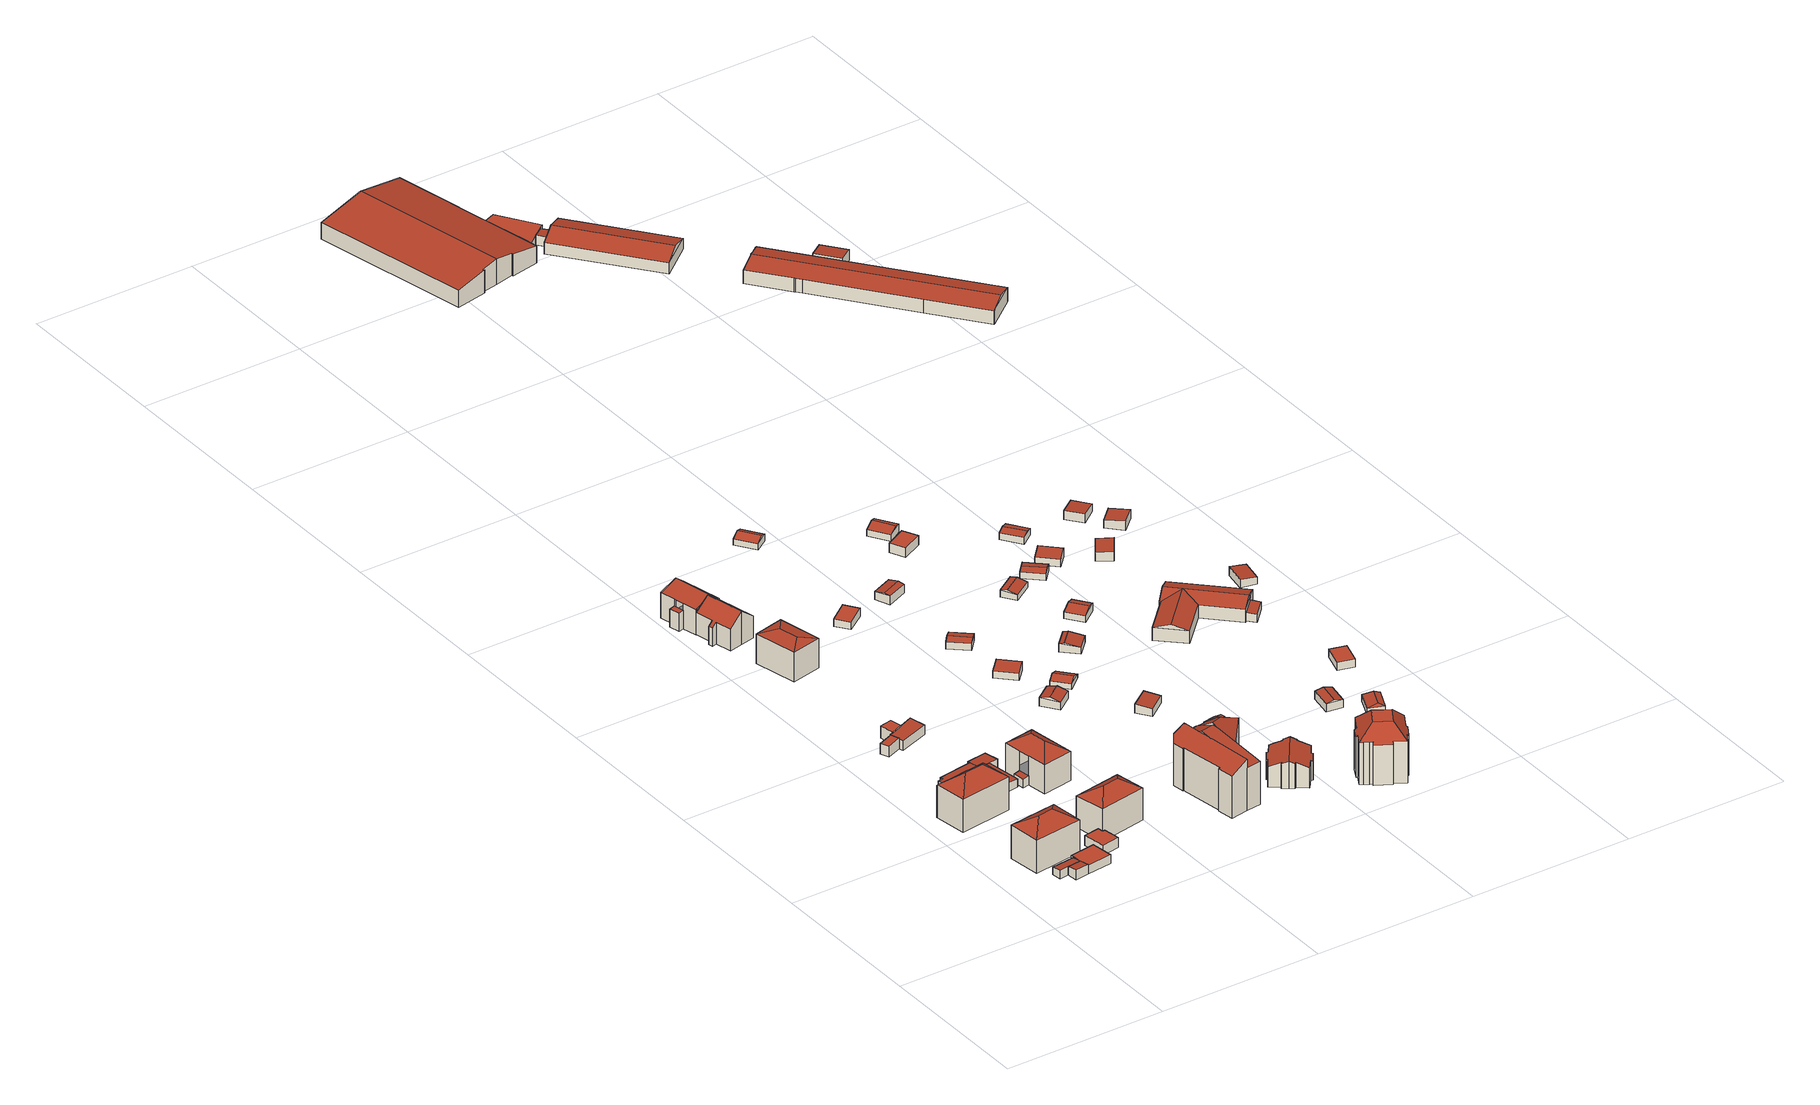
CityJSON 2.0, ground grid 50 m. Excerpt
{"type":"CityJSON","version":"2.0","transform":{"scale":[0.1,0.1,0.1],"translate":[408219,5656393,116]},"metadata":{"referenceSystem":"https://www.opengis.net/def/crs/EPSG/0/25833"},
"CityObjects":{
"building1":{"type":"Building","attributes":{"Dachtyp_tdc":"tdcPolyFlatRoof","Gemeindeschluessel":14612000,"Dachneigung":6.74,"QualitaetDacherkennung":74,"Geometrietyp2DReferenz":"3000","measuredHeight":2.67,"function":"31001_9998","roofType":"2100"},"geometry":[{"type":"Solid","lod":"2","boundaries":[[[[0,1,2,3]],[[1,4,5,2]],[[4,6,7,5]],[[6,8,9,7]],[[8,0,3,9]],[[8,6,4,1,0]],[[3,2,5,7,9]]]],"semantics":{"surfaces":[{"type":"WallSurface"},{"type":"RoofSurface"},{"type":"GroundSurface"}],"values":[[0,0,0,0,0,1,2]]}}]},
"building2":{"type":"Building","attributes":{"Dachtyp_tdc":"tdcPolyFlatRoof","Gemeindeschluessel":14612000,"Dachneigung":7.19,"QualitaetDacherkennung":77,"Geometrietyp2DReferenz":"3000","measuredHeight":3,"function":"31001_9998","roofType":"2100"},"geometry":[{"type":"Solid","lod":"2","boundaries":[[[[6,10,11,7]],[[10,12,13,11]],[[12,8,9,13]],[[8,6,7,9]],[[8,12,10,6]],[[7,11,13,9]]]],"semantics":{"surfaces":[{"type":"WallSurface"},{"type":"RoofSurface"},{"type":"GroundSurface"}],"values":[[0,0,0,0,1,2]]}}]},
"building3":{"type":"Building","attributes":{"Dachtyp_tdc":"tdcHipRoof","Gemeindeschluessel":14612000,"Dachneigung":30.31,"QualitaetDacherkennung":78,"Geometrietyp2DReferenz":"3000","measuredHeight":13.37,"function":"31001_9998","roofType":"3200"},"geometry":[{"type":"Solid","lod":"2","boundaries":[[[[14,15,16,17]],[[15,18,19,16]],[[18,20,21,19]],[[20,14,17,21]],[[18,15,22]],[[14,20,23]],[[15,14,23,22]],[[20,18,22,23]],[[17,16,19,21]]]],"semantics":{"surfaces":[{"type":"WallSurface"},{"type":"RoofSurface"},{"type":"GroundSurface"}],"values":[[0,0,0,0,1,1,1,1,2]]}}]},
"building4":{"type":"Building","attributes":{"Dachtyp_tdc":"tdcPolyFlatRoof","Gemeindeschluessel":14612000,"Dachneigung":0,"QualitaetDacherkennung":84,"Geometrietyp2DReferenz":"3000","measuredHeight":2.75,"function":"31001_9998","roofType":"1000"},"geometry":[{"type":"Solid","lod":"2","boundaries":[[[[24,6,7,11]],[[6,25,5,7]],[[25,26,27,5]],[[26,28,29,27]],[[28,30,31,29]],[[30,32,33,31]],[[32,24,11,33]],[[32,30,28,26,25,6,24]],[[11,7,5,27,29,31,33]]]],"semantics":{"surfaces":[{"type":"WallSurface"},{"type":"RoofSurface"},{"type":"GroundSurface"}],"values":[[0,0,0,0,0,0,0,1,2]]}}]},
"building5":{"type":"Building","attributes":{"Dachtyp_tdc":"tdcHipRoof","Gemeindeschluessel":14612000,"Dachneigung":37.75,"QualitaetDacherkennung":79,"Geometrietyp2DReferenz":"3000","measuredHeight":14.14,"function":"31001_9998","roofType":"3200"},"geometry":[{"type":"Solid","lod":"2","boundaries":[[[[34,35,36,37]],[[35,38,39,36]],[[38,40,41,39]],[[40,42,43,41]],[[42,44,45,43]],[[44,46,47,45]],[[46,48,49,47]],[[48,50,51,49]],[[50,52,53,51]],[[52,54,55,53]],[[54,56,57,55]],[[56,58,59,57]],[[58,34,37,59]],[[54,52,60]],[[50,48,61]],[[52,50,61,60]],[[48,46,44,42,40,38,35,34,58,56,54,60,61]],[[37,36,39,41,43,45,47,49,51,53,55,57,59]]]],"semantics":{"surfaces":[{"type":"WallSurface"},{"type":"RoofSurface"},{"type":"GroundSurface"}],"values":[[0,0,0,0,0,0,0,0,0,0,0,0,0,1,1,1,1,2]]}}]},
"building6":{"type":"Building","attributes":{"Dachtyp_tdc":"tdcPolyFlatRoof","Gemeindeschluessel":14612000,"Dachneigung":0,"QualitaetDacherkennung":78,"Geometrietyp2DReferenz":"3000","measuredHeight":3.2,"function":"31001_9998","roofType":"1000"},"geometry":[{"type":"Solid","lod":"2","boundaries":[[[[62,63,64,65]],[[63,66,67,64]],[[66,68,69,67]],[[68,70,71,69]],[[70,72,73,71]],[[72,62,65,73]],[[72,70,68,66,63,62]],[[65,64,67,69,71,73]]]],"semantics":{"surfaces":[{"type":"WallSurface"},{"type":"RoofSurface"},{"type":"GroundSurface"}],"values":[[0,0,0,0,0,0,1,2]]}}]},
"building7":{"type":"Building","attributes":{"Gemeindeschluessel":14612000,"Dachneigung":90,"Dachorientierung":0,"MittlereTraufHoehe":122.17,"QualitaetDacherkennung":86,"ObjektHoehe":3.22,"BodenHoehe":118.95,"Geometrietyp2DReferenz":"3000","AbsoluteHoehe":122.17,"Dachflaeche":13.88,"measuredHeight":3.22,"function":"31001_9998","roofType":"1000","storeysAboveGround":1},"geometry":[{"type":"MultiSurface","lod":"2","boundaries":[[[74,75,76,77]],[[75,78,79,76]],[[78,80,81,79]],[[80,74,77,81]],[[80,78,75,74]],[[77,76,79,81]]],"semantics":{"surfaces":[{"type":"WallSurface"},{"type":"RoofSurface"},{"type":"GroundSurface"}],"values":[0,0,0,0,1,2]}}]},
"building8":{"type":"Building","attributes":{"Dachtyp_tdc":"tdcFreeFormRoof","Gemeindeschluessel":14612000,"Dachneigung":51.69,"QualitaetDacherkennung":15,"Geometrietyp2DReferenz":"3000","measuredHeight":3.35,"function":"31001_9998","roofType":"5000"},"geometry":[{"type":"Solid","lod":"2","boundaries":[[[[82,83,84,85]],[[83,86,87,84]],[[86,88,89,87]],[[88,82,85,89]],[[90,91,88,86]],[[90,86,83]],[[91,90,83,82]],[[91,82,88]],[[85,84,87,89]]]],"semantics":{"surfaces":[{"type":"WallSurface"},{"type":"RoofSurface"},{"type":"GroundSurface"}],"values":[[0,0,0,0,1,1,1,0,2]]}}]},
"building9":{"type":"Building","attributes":{"Gemeindeschluessel":14612000,"Geometrietyp2DReferenz":"3000","function":"31001_9998","roofType":"9999"},"children":["building9-1","building9-2"]},
"building9-1":{"type":"BuildingPart","attributes":{"Dachtyp_tdc":"tdcPolyFlatRoof","Dachneigung":5.34,"QualitaetDacherkennung":71,"Geometrietyp2DReferenz":"3000","measuredHeight":3.01,"roofType":"2100"},"parents":["building9"],"geometry":[{"type":"MultiSurface","lod":"2","boundaries":[[[92,93,94,95]],[[92,96,97,93]],[[96,98,99,97]],[[98,100,101,99]],[[100,102,103,101]],[[102,104,105,103]],[[104,106,107,105]],[[106,104,102,100,98,96,92,95,108]],[[94,93,97,99,101,103,105,107]]],"semantics":{"surfaces":[{"type":"WallSurface"},{"type":"RoofSurface"},{"type":"GroundSurface"}],"values":[0,0,0,0,0,0,0,1,2]}}]},
"building9-2":{"type":"BuildingPart","attributes":{"Dachtyp_tdc":"tdcPolyFlatRoof","Dachneigung":4.37,"QualitaetDacherkennung":73,"Geometrietyp2DReferenz":"3000","measuredHeight":3.01,"roofType":"2100"},"parents":["building9"],"geometry":[{"type":"MultiSurface","lod":"2","boundaries":[[[109,110,111,107,106]],[[110,112,113,111]],[[112,114,115,113]],[[114,116,117,115]],[[116,95,94,117]],[[95,116,114,112,110,109,108]],[[107,111,113,115,117,94]]],"semantics":{"surfaces":[{"type":"WallSurface"},{"type":"RoofSurface"},{"type":"GroundSurface"}],"values":[0,0,0,0,0,1,2]}}]},
"building10":{"type":"Building","attributes":{"Dachtyp_tdc":"tdcPolyFlatRoof","Gemeindeschluessel":14612000,"Dachneigung":3.63,"QualitaetDacherkennung":90,"Geometrietyp2DReferenz":"3000","measuredHeight":2.88,"function":"31001_9998","roofType":"2100"},"geometry":[{"type":"Solid","lod":"2","boundaries":[[[[118,119,84,87]],[[119,116,120,84]],[[116,121,122,120]],[[121,123,124,122]],[[123,118,87,124]],[[123,121,116,119,118]],[[87,84,120,122,124]]]],"semantics":{"surfaces":[{"type":"WallSurface"},{"type":"RoofSurface"},{"type":"GroundSurface"}],"values":[[0,0,0,0,0,1,2]]}}]},
"building11":{"type":"Building","attributes":{"Gemeindeschluessel":14612000,"Dachorientierung":0,"MittlereTraufHoehe":122.48,"ObjektHoehe":3.74,"BodenHoehe":118.75,"Geometrietyp2DReferenz":"3000","BezugspunktDach":"2000","AbsoluteHoehe":122.48,"Dachflaeche":16.02,"measuredHeight":3.74,"function":"31001_9998","storeysAboveGround":1},"geometry":[{"type":"MultiSurface","lod":"2","boundaries":[[[125,126,127,128,129]],[[129,128,130,131]],[[128,127,132,130]],[[127,126,133,132]],[[126,125,134,133]],[[125,129,131,134]],[[131,130,132,133,134]]],"semantics":{"surfaces":[{"type":"RoofSurface"},{"type":"WallSurface"},{"type":"GroundSurface"}],"values":[0,1,1,1,1,1,2]}}]},
"building12":{"type":"Building","attributes":{"Dachtyp_tdc":"tdcFreeFormRoof","Gemeindeschluessel":14612000,"Dachneigung":32.3,"QualitaetDacherkennung":78,"Geometrietyp2DReferenz":"3000","measuredHeight":13.02,"function":"31001_9998","roofType":"5000"},"geometry":[{"type":"Solid","lod":"2","boundaries":[[[[135,136,137,69]],[[136,138,139,137]],[[138,140,141,139]],[[140,135,69,141]],[[135,142,136]],[[140,138,143]],[[140,143,142,135]],[[142,143,138,136]],[[69,137,139,141]]]],"semantics":{"surfaces":[{"type":"WallSurface"},{"type":"RoofSurface"},{"type":"GroundSurface"}],"values":[[0,0,0,0,1,1,1,1,2]]}}]},
"building13":{"type":"Building","attributes":{"Dachtyp_tdc":"tdcPolyFlatRoof","Gemeindeschluessel":14612000,"Dachneigung":5.55,"QualitaetDacherkennung":70,"Geometrietyp2DReferenz":"3000","measuredHeight":3.4,"function":"31001_9998","roofType":"2100"},"geometry":[{"type":"Solid","lod":"2","boundaries":[[[[144,145,146,147]],[[145,148,149,146]],[[148,150,151,149]],[[150,152,153,151]],[[152,144,147,153]],[[152,150,148,145,144]],[[147,146,149,151,153]]]],"semantics":{"surfaces":[{"type":"WallSurface"},{"type":"RoofSurface"},{"type":"GroundSurface"}],"values":[[0,0,0,0,0,1,2]]}}]},
"building14":{"type":"Building","attributes":{"Gemeindeschluessel":14612000,"Geometrietyp2DReferenz":"3000","function":"31001_9998","roofType":"9999"},"children":["building14-1","building14-2"]},
"building14-1":{"type":"BuildingPart","attributes":{"Dachtyp_tdc":"tdcPolyFlatRoof","Dachneigung":3.6,"QualitaetDacherkennung":53,"Geometrietyp2DReferenz":"3000","measuredHeight":2.88,"roofType":"2100"},"parents":["building14"],"geometry":[{"type":"MultiSurface","lod":"2","boundaries":[[[154,155,156,157]],[[155,158,159,156]],[[160,154,157,161]],[[160,158,155,154]],[[157,156,159,161]]],"semantics":{"surfaces":[{"type":"WallSurface"},{"type":"RoofSurface"},{"type":"GroundSurface"}],"values":[0,0,0,1,2]}}]},
"building14-2":{"type":"BuildingPart","attributes":{"Dachtyp_tdc":"tdcHipRoof","Dachneigung":33.49,"QualitaetDacherkennung":69,"Geometrietyp2DReferenz":"3000","measuredHeight":12.26,"roofType":"3200"},"parents":["building14"],"geometry":[{"type":"MultiSurface","lod":"2","boundaries":[[[162,163,164,165]],[[163,166,160,161,164]],[[167,168,169,159,158]],[[168,170,171,169]],[[170,162,165,171]],[[163,162,172]],[[170,168,173]],[[162,170,173,172]],[[168,167,166,163,172,173]],[[165,164,161,159,169,171]]],"semantics":{"surfaces":[{"type":"WallSurface"},{"type":"RoofSurface"},{"type":"GroundSurface"}],"values":[0,0,0,0,0,1,1,1,1,2]}}]},
"building15":{"type":"Building","attributes":{"Dachtyp_tdc":"tdcHipRoof","Gemeindeschluessel":14612000,"Dachneigung":13.09,"QualitaetDacherkennung":80,"Geometrietyp2DReferenz":"3000","measuredHeight":10.35,"function":"31001_9998","roofType":"3200"},"geometry":[{"type":"Solid","lod":"2","boundaries":[[[[174,175,176,177]],[[175,178,179,176]],[[178,180,181,179]],[[180,174,177,181]],[[178,175,182]],[[174,180,183]],[[175,174,183,182]],[[180,178,182,183]],[[177,176,179,181]]]],"semantics":{"surfaces":[{"type":"WallSurface"},{"type":"RoofSurface"},{"type":"GroundSurface"}],"values":[[0,0,0,0,1,1,1,1,2]]}}]},
"building16":{"type":"Building","attributes":{"Dachtyp_tdc":"tdcFreeFormRoof","Gemeindeschluessel":14612000,"Dachneigung":38,"QualitaetDacherkennung":46,"Geometrietyp2DReferenz":"3000","measuredHeight":10.38,"function":"31001_9998","roofType":"5000"},"geometry":[{"type":"Solid","lod":"2","boundaries":[[[[184,185,186,187]],[[185,188,189,186]],[[188,190,191,189]],[[190,192,193,191]],[[192,194,195,193]],[[194,196,197,195]],[[196,198,199,197]],[[198,200,201,199]],[[200,202,203,201]],[[202,204,205,203]],[[204,184,187,205]],[[200,198,196,194]],[[194,192,190,188,185,184,204,202,200]],[[187,186,189,191,193,195,197,199,201,203,205]]]],"semantics":{"surfaces":[{"type":"WallSurface"},{"type":"RoofSurface"},{"type":"GroundSurface"}],"values":[[0,0,0,0,0,0,0,0,0,0,0,1,1,2]]}}]},
"building17":{"type":"Building","attributes":{"Gemeindeschluessel":14612000,"Geometrietyp2DReferenz":"3000","function":"31001_9998","roofType":"9999"},"children":["building17-1","building17-2"]},
"building17-1":{"type":"BuildingPart","attributes":{"Dachtyp_tdc":"tdcPolyFlatRoof","Dachneigung":5.83,"QualitaetDacherkennung":75,"Geometrietyp2DReferenz":"3000","measuredHeight":5.85,"roofType":"2100"},"parents":["building17"],"geometry":[{"type":"MultiSurface","lod":"2","boundaries":[[[206,207,208,209]],[[207,210,211,208]],[[210,212,213,211]],[[212,210,207,206]],[[209,208,211,213]]],"semantics":{"surfaces":[{"type":"WallSurface"},{"type":"RoofSurface"},{"type":"GroundSurface"}],"values":[0,0,0,1,2]}}]},
"building17-2":{"type":"BuildingPart","attributes":{"Dachtyp_tdc":"tdcGableRoof","Dachneigung":18.84,"QualitaetDacherkennung":48,"Geometrietyp2DReferenz":"3000","measuredHeight":9.85,"roofType":"3100"},"parents":["building17"],"geometry":[{"type":"MultiSurface","lod":"2","boundaries":[[[214,213,212]],[[214,215,216,213]],[[215,217,218,216]],[[217,219,220,218]],[[219,221,222,220]],[[221,223,224,222]],[[223,225,226,224]],[[225,227,228,226]],[[227,229,206,209,228]],[[223,221,219,217]],[[217,215,214,229,227,225,223]],[[209,213,216,218,220,222,224,226,228]]],"semantics":{"surfaces":[{"type":"WallSurface"},{"type":"RoofSurface"},{"type":"GroundSurface"}],"values":[0,0,0,0,0,0,0,0,0,1,1,2]}}]},
"building18":{"type":"Building","attributes":{"Gemeindeschluessel":14612000,"Geometrietyp2DReferenz":"3000","function":"31001_9998","roofType":"9999"},"children":["building18-1","building18-2","building18-3"]},
"building18-1":{"type":"BuildingPart","attributes":{"Dachtyp_tdc":"tdcGableRoof","Dachneigung":10.06,"QualitaetDacherkennung":31,"Geometrietyp2DReferenz":"3000","measuredHeight":16.59,"roofType":"3100"},"parents":["building18"],"geometry":[{"type":"MultiSurface","lod":"2","boundaries":[[[230,231,232,233,234]],[[235,236,231,230]],[[237,238,239,233,232]],[[236,235,240,241,242,243]],[[238,237,244,242,241,245]]],"semantics":{"surfaces":[{"type":"GroundSurface"},{"type":"WallSurface"},{"type":"RoofSurface"}],"values":[0,1,1,2,2]}}]},
"building18-2":{"type":"BuildingPart","attributes":{"Dachtyp_tdc":"tdcPolyFlatRoof","Dachneigung":26.47,"QualitaetDacherkennung":58,"Geometrietyp2DReferenz":"3000","measuredHeight":16.03,"roofType":"2100"},"parents":["building18"],"geometry":[{"type":"MultiSurface","lod":"2","boundaries":[[[246,247,248,249]],[[247,250,237,232,248]],[[251,252,253,231,236]],[[252,254,255,253]],[[254,256,257,255]],[[256,258,259,257]],[[258,260,261,259]],[[260,262,263,261]],[[262,246,249,263]],[[262,260,258,256,254,252,251,243,244,250,247,246]],[[249,248,232,231,253,255,257,259,261,263]]],"semantics":{"surfaces":[{"type":"WallSurface"},{"type":"RoofSurface"},{"type":"GroundSurface"}],"values":[0,0,0,0,0,0,0,0,0,1,2]}}]},
"building18-3":{"type":"BuildingPart","attributes":{"Dachtyp_tdc":"tdcFreeFormRoof","Dachneigung":33.19,"QualitaetDacherkennung":40,"Geometrietyp2DReferenz":"3000","measuredHeight":17.17,"roofType":"5000"},"parents":["building18"],"geometry":[{"type":"MultiSurface","lod":"2","boundaries":[[[264,265,266,267]],[[265,268,269,266]],[[268,270,271,269]],[[270,272,273,271]],[[272,274,234,273]],[[239,275,276,233]],[[275,264,267,276]],[[277,278,279,275,239,280,245]],[[278,277,240,281,274,272]],[[282,283,279,278,272,270]],[[284,282,270,268]],[[284,268,265]],[[283,282,284,265,264]],[[279,283,264,275]],[[267,266,269,271,273,234,233,276]]],"semantics":{"surfaces":[{"type":"WallSurface"},{"type":"RoofSurface"},{"type":"GroundSurface"}],"values":[0,0,0,0,0,0,0,1,1,1,1,0,1,1,2]}}]},
"building19":{"type":"Building","attributes":{"Dachtyp_tdc":"tdcPolyFlatRoof","Gemeindeschluessel":14612000,"Dachneigung":2.76,"QualitaetDacherkennung":58,"Geometrietyp2DReferenz":"3000","measuredHeight":2.64,"function":"31001_9998","roofType":"2100"},"geometry":[{"type":"Solid","lod":"2","boundaries":[[[[285,286,287,288]],[[286,289,290,287]],[[289,291,292,290]],[[291,285,288,292]],[[291,289,286,285]],[[288,287,290,292]]]],"semantics":{"surfaces":[{"type":"WallSurface"},{"type":"RoofSurface"},{"type":"GroundSurface"}],"values":[[0,0,0,0,1,2]]}}]},
"building20":{"type":"Building","attributes":{"Dachtyp_tdc":"tdcGableRoof","Gemeindeschluessel":14612000,"Dachneigung":16.97,"QualitaetDacherkennung":74,"Geometrietyp2DReferenz":"3000","measuredHeight":3.38,"function":"31001_9998","roofType":"3100"},"geometry":[{"type":"Solid","lod":"2","boundaries":[[[[293,294,295,296]],[[294,297,298,295]],[[297,299,300,298]],[[299,293,296,300]],[[297,294,301]],[[293,299,302]],[[294,293,302,301]],[[299,297,301,302]],[[296,295,298,300]]]],"semantics":{"surfaces":[{"type":"WallSurface"},{"type":"RoofSurface"},{"type":"GroundSurface"}],"values":[[0,0,0,0,0,0,1,1,2]]}}]},
"building21":{"type":"Building","attributes":{"Dachtyp_tdc":"tdcPolyFlatRoof","Gemeindeschluessel":14612000,"Dachneigung":6.72,"QualitaetDacherkennung":81,"Geometrietyp2DReferenz":"3000","measuredHeight":2.8,"function":"31001_9998","roofType":"2100"},"geometry":[{"type":"Solid","lod":"2","boundaries":[[[[303,304,305,306]],[[304,307,308,305]],[[307,309,310,308]],[[309,303,306,310]],[[309,307,304,303]],[[306,305,308,310]]]],"semantics":{"surfaces":[{"type":"WallSurface"},{"type":"RoofSurface"},{"type":"GroundSurface"}],"values":[[0,0,0,0,1,2]]}}]},
"building22":{"type":"Building","attributes":{"Dachtyp_tdc":"tdcGableRoof","Gemeindeschluessel":14612000,"Dachneigung":11.77,"QualitaetDacherkennung":45,"Geometrietyp2DReferenz":"3000","measuredHeight":2.72,"function":"31001_9998","roofType":"3100"},"geometry":[{"type":"Solid","lod":"2","boundaries":[[[[311,312,313,314]],[[312,315,316,313]],[[315,317,318,316]],[[317,311,314,318]],[[315,312,319]],[[311,317,320]],[[312,311,320,319]],[[317,315,319,320]],[[314,313,316,318]]]],"semantics":{"surfaces":[{"type":"WallSurface"},{"type":"RoofSurface"},{"type":"GroundSurface"}],"values":[[0,0,0,0,0,0,1,1,2]]}}]},
"building23":{"type":"Building","attributes":{"Dachtyp_tdc":"tdcGableRoof","Gemeindeschluessel":14612000,"Dachneigung":22.88,"QualitaetDacherkennung":48,"Geometrietyp2DReferenz":"3000","measuredHeight":8.46,"function":"31001_9998","roofType":"3100"},"geometry":[{"type":"Solid","lod":"2","boundaries":[[[[321,322,323,324]],[[322,325,326,323]],[[325,327,328,326]],[[327,329,330,328]],[[329,331,332,330]],[[331,333,334,332]],[[333,335,336,334]],[[335,337,338,336]],[[337,339,340,338]],[[339,341,342,340]],[[341,343,344,342]],[[343,345,346,344]],[[345,347,348,346]],[[347,349,350,348]],[[349,351,352,350]],[[351,353,354,352]],[[353,355,356,354]],[[355,357,358,356]],[[357,359,360,358]],[[359,361,362,360]],[[361,363,364,362]],[[363,365,366,364]],[[365,367,368,366]],[[367,369,370,368]],[[369,321,324,370]],[[365,363,361,359,357,355,353,351,349,347,345,343]],[[343,341,339,337,335,333,331,329,327,325,322,321,369,367,365]],[[324,323,326,328,330,332,334,336,338,340,342,344,346,348,350,352,354,356,358,360,362,364,366,368,370]]]],"semantics":{"surfaces":[{"type":"WallSurface"},{"type":"RoofSurface"},{"type":"GroundSurface"}],"values":[[0,0,0,0,0,0,0,0,0,0,0,0,0,0,0,0,0,0,0,0,0,0,0,0,0,1,1,2]]}}]},
"building24":{"type":"Building","attributes":{"Dachtyp_tdc":"tdcGableRoof","Gemeindeschluessel":14612000,"Dachneigung":22.37,"QualitaetDacherkennung":52,"Geometrietyp2DReferenz":"3000","measuredHeight":2.57,"function":"31001_9998","roofType":"3100"},"geometry":[{"type":"Solid","lod":"2","boundaries":[[[[371,372,373,374]],[[372,375,376,373]],[[375,377,378,376]],[[377,371,374,378]],[[375,372,379]],[[371,377,380]],[[372,371,380,379]],[[377,375,379,380]],[[374,373,376,378]]]],"semantics":{"surfaces":[{"type":"WallSurface"},{"type":"RoofSurface"},{"type":"GroundSurface"}],"values":[[0,0,0,0,0,0,1,1,2]]}}]},
"building25":{"type":"Building","attributes":{"Dachtyp_tdc":"tdcGableRoof","Gemeindeschluessel":14612000,"Dachneigung":21.09,"QualitaetDacherkennung":90,"Geometrietyp2DReferenz":"3000","measuredHeight":2.99,"function":"31001_9998","roofType":"3100"},"geometry":[{"type":"Solid","lod":"2","boundaries":[[[[381,382,383,384]],[[382,385,386,383]],[[385,387,388,386]],[[387,381,384,388]],[[385,382,389]],[[381,387,390]],[[382,381,390,389]],[[387,385,389,390]],[[384,383,386,388]]]],"semantics":{"surfaces":[{"type":"WallSurface"},{"type":"RoofSurface"},{"type":"GroundSurface"}],"values":[[0,0,0,0,0,0,1,1,2]]}}]},
"building26":{"type":"Building","attributes":{"Dachtyp_tdc":"tdcPolyFlatRoof","Gemeindeschluessel":14612000,"Dachneigung":5.16,"QualitaetDacherkennung":56,"Geometrietyp2DReferenz":"3000","measuredHeight":2.8,"function":"31001_9998","roofType":"2100"},"geometry":[{"type":"Solid","lod":"2","boundaries":[[[[391,392,393,394]],[[392,395,396,393]],[[395,397,398,396]],[[397,391,394,398]],[[397,395,392,391]],[[394,393,396,398]]]],"semantics":{"surfaces":[{"type":"WallSurface"},{"type":"RoofSurface"},{"type":"GroundSurface"}],"values":[[0,0,0,0,1,2]]}}]},
"building27":{"type":"Building","attributes":{"Dachtyp_tdc":"tdcGableRoof","Gemeindeschluessel":14612000,"Dachneigung":10.01,"QualitaetDacherkennung":78,"Geometrietyp2DReferenz":"3000","measuredHeight":3.11,"function":"31001_9998","roofType":"3100"},"geometry":[{"type":"Solid","lod":"2","boundaries":[[[[399,400,401,402]],[[400,403,404,401]],[[403,405,406,404]],[[405,399,402,406]],[[403,400,407]],[[399,405,408]],[[400,399,408,407]],[[405,403,407,408]],[[402,401,404,406]]]],"semantics":{"surfaces":[{"type":"WallSurface"},{"type":"RoofSurface"},{"type":"GroundSurface"}],"values":[[0,0,0,0,0,0,1,1,2]]}}]},
"building28":{"type":"Building","attributes":{"Dachtyp_tdc":"tdcGableRoof","Gemeindeschluessel":14612000,"Dachneigung":11.01,"QualitaetDacherkennung":79,"Geometrietyp2DReferenz":"3000","measuredHeight":2.88,"function":"31001_9998","roofType":"3100"},"geometry":[{"type":"Solid","lod":"2","boundaries":[[[[409,410,411,412]],[[410,413,414,411]],[[413,415,416,414]],[[415,409,412,416]],[[413,410,417]],[[409,415,418]],[[410,409,418,417]],[[415,413,417,418]],[[412,411,414,416]]]],"semantics":{"surfaces":[{"type":"WallSurface"},{"type":"RoofSurface"},{"type":"GroundSurface"}],"values":[[0,0,0,0,0,0,1,1,2]]}}]},
"building29":{"type":"Building","attributes":{"Dachtyp_tdc":"tdcCutTentRoof","Gemeindeschluessel":14612000,"Dachneigung":47.99,"QualitaetDacherkennung":58,"Geometrietyp2DReferenz":"3000","measuredHeight":17.39,"function":"31001_9998","roofType":"9999"},"geometry":[{"type":"Solid","lod":"2","boundaries":[[[[419,420,421,422]],[[420,423,424,421]],[[423,425,426,424]],[[425,427,428,426]],[[427,429,430,428]],[[429,431,432,430]],[[431,433,434,432]],[[433,435,436,434]],[[435,437,438,436]],[[437,439,440,438]],[[439,441,442,440]],[[441,443,444,442]],[[443,445,446,444]],[[445,447,448,446]],[[447,449,450,448]],[[451,452,453,454]],[[449,455,456,450]],[[455,451,454,456]],[[452,457,458,453]],[[457,459,460,458]],[[459,461,462,460]],[[457,452,451,455,449,447,463,464]],[[461,419,422,462]],[[437,435,433,431,429,427,465,466]],[[447,445,443,441,439,437,466,463]],[[427,425,423,420,419,461,459,457,464,465]],[[464,463,466,465]],[[422,421,424,426,428,430,432,434,436,438,440,442,444,446,448,450,456,454,453,458,460,462]]]],"semantics":{"surfaces":[{"type":"WallSurface"},{"type":"RoofSurface"},{"type":"GroundSurface"}],"values":[[0,0,0,0,0,0,0,0,0,0,0,0,0,0,0,0,0,0,0,0,0,1,0,1,1,1,1,2]]}}]},
"building30":{"type":"Building","attributes":{"Dachtyp_tdc":"tdcPolyFlatRoof","Gemeindeschluessel":14612000,"Dachneigung":0,"QualitaetDacherkennung":73,"Geometrietyp2DReferenz":"3000","measuredHeight":2.94,"function":"31001_9998","roofType":"1000"},"geometry":[{"type":"Solid","lod":"2","boundaries":[[[[467,468,469,470]],[[468,471,472,469]],[[471,473,474,472]],[[473,467,470,474]],[[473,471,468,467]],[[470,469,472,474]]]],"semantics":{"surfaces":[{"type":"WallSurface"},{"type":"RoofSurface"},{"type":"GroundSurface"}],"values":[[0,0,0,0,1,2]]}}]},
"building31":{"type":"Building","attributes":{"Dachtyp_tdc":"tdcGableRoof","Gemeindeschluessel":14612000,"Dachneigung":13.43,"QualitaetDacherkennung":84,"Geometrietyp2DReferenz":"3000","measuredHeight":2.57,"function":"31001_9998","roofType":"3100"},"geometry":[{"type":"Solid","lod":"2","boundaries":[[[[475,476,477,478]],[[476,479,480,477]],[[479,481,482,480]],[[481,475,478,482]],[[479,476,483]],[[475,481,484]],[[476,475,484,483]],[[481,479,483,484]],[[478,477,480,482]]]],"semantics":{"surfaces":[{"type":"WallSurface"},{"type":"RoofSurface"},{"type":"GroundSurface"}],"values":[[0,0,0,0,0,0,1,1,2]]}}]},
"building32":{"type":"Building","attributes":{"Dachtyp_tdc":"tdcGableRoof","Gemeindeschluessel":14612000,"Dachneigung":15.55,"QualitaetDacherkennung":70,"Geometrietyp2DReferenz":"3000","measuredHeight":2.98,"function":"31001_9998","roofType":"3100"},"geometry":[{"type":"Solid","lod":"2","boundaries":[[[[485,486,487,488]],[[486,489,490,487]],[[489,491,492,490]],[[491,485,488,492]],[[489,486,493]],[[485,491,494]],[[486,485,494,493]],[[491,489,493,494]],[[488,487,490,492]]]],"semantics":{"surfaces":[{"type":"WallSurface"},{"type":"RoofSurface"},{"type":"GroundSurface"}],"values":[[0,0,0,0,0,0,1,1,2]]}}]},
"building33":{"type":"Building","attributes":{"Dachtyp_tdc":"tdcGableRoof","Gemeindeschluessel":14612000,"Dachneigung":16.32,"QualitaetDacherkennung":73,"Geometrietyp2DReferenz":"3000","measuredHeight":3.11,"function":"31001_9998","roofType":"3100"},"geometry":[{"type":"Solid","lod":"2","boundaries":[[[[495,496,497,498]],[[496,499,500,497]],[[499,501,502,500]],[[501,495,498,502]],[[499,496,503]],[[495,501,504]],[[496,495,504,503]],[[501,499,503,504]],[[498,497,500,502]]]],"semantics":{"surfaces":[{"type":"WallSurface"},{"type":"RoofSurface"},{"type":"GroundSurface"}],"values":[[0,0,0,0,0,0,1,1,2]]}}]},
"building34":{"type":"Building","attributes":{"Dachtyp_tdc":"tdcGableRoof","Gemeindeschluessel":14612000,"Dachneigung":13,"QualitaetDacherkennung":71,"Geometrietyp2DReferenz":"3000","measuredHeight":3.12,"function":"31001_9998","roofType":"3100"},"geometry":[{"type":"Solid","lod":"2","boundaries":[[[[505,506,507,508]],[[506,509,510,507]],[[509,511,512,510]],[[511,505,508,512]],[[509,506,513]],[[505,511,514]],[[506,505,514,513]],[[511,509,513,514]],[[508,507,510,512]]]],"semantics":{"surfaces":[{"type":"WallSurface"},{"type":"RoofSurface"},{"type":"GroundSurface"}],"values":[[0,0,0,0,0,0,1,1,2]]}}]},
"building35":{"type":"Building","attributes":{"Dachtyp_tdc":"tdcGableRoof","Gemeindeschluessel":14612000,"Dachneigung":12.89,"QualitaetDacherkennung":92,"Geometrietyp2DReferenz":"3000","measuredHeight":2.59,"function":"31001_9998","roofType":"3100"},"geometry":[{"type":"Solid","lod":"2","boundaries":[[[[515,516,517,518]],[[516,519,520,517]],[[519,521,522,520]],[[521,515,518,522]],[[519,516,523]],[[515,521,524]],[[516,515,524,523]],[[521,519,523,524]],[[518,517,520,522]]]],"semantics":{"surfaces":[{"type":"WallSurface"},{"type":"RoofSurface"},{"type":"GroundSurface"}],"values":[[0,0,0,0,0,0,1,1,2]]}}]},
"building36":{"type":"Building","attributes":{"Dachtyp_tdc":"tdcHipAndGableRoof","Gemeindeschluessel":14612000,"Dachneigung":11.35,"QualitaetDacherkennung":70,"Geometrietyp2DReferenz":"3000","measuredHeight":2.73,"function":"31001_9998","roofType":"5000"},"geometry":[{"type":"Solid","lod":"2","boundaries":[[[[525,526,527,528]],[[526,529,530,527]],[[529,531,532,530]],[[531,525,528,532]],[[529,526,533]],[[525,531,534]],[[526,525,534,533]],[[531,529,533,534]],[[528,527,530,532]]]],"semantics":{"surfaces":[{"type":"WallSurface"},{"type":"RoofSurface"},{"type":"GroundSurface"}],"values":[[0,0,0,0,1,0,1,1,2]]}}]},
"building37":{"type":"Building","attributes":{"Dachtyp_tdc":"tdcPolyFlatRoof","Gemeindeschluessel":14612000,"Dachneigung":5.7,"QualitaetDacherkennung":76,"Geometrietyp2DReferenz":"3000","measuredHeight":2.79,"function":"31001_9998","roofType":"2100"},"geometry":[{"type":"Solid","lod":"2","boundaries":[[[[535,536,537,538]],[[536,539,540,537]],[[539,541,542,540]],[[541,535,538,542]],[[541,539,536,535]],[[538,537,540,542]]]],"semantics":{"surfaces":[{"type":"WallSurface"},{"type":"RoofSurface"},{"type":"GroundSurface"}],"values":[[0,0,0,0,1,2]]}}]},
"building38":{"type":"Building","attributes":{"Dachtyp_tdc":"tdcFreeFormRoof","Gemeindeschluessel":14612000,"Dachneigung":16.8,"QualitaetDacherkennung":90,"Geometrietyp2DReferenz":"3000","measuredHeight":5.48,"function":"31001_9998","roofType":"5000"},"geometry":[{"type":"Solid","lod":"2","boundaries":[[[[543,544,545,546]],[[544,547,548,545]],[[547,549,550,548]],[[549,551,552,550]],[[551,553,554,552]],[[553,555,556,554]],[[555,557,558,556]],[[557,559,560,558]],[[559,543,546,560]],[[561,562,563,559,557]],[[564,561,557,555]],[[564,553,551]],[[553,564,555]],[[565,561,564,551,549]],[[565,549,547]],[[562,561,565,547,544]],[[563,562,544,543]],[[563,543,559]],[[546,545,548,550,552,554,556,558,560]]]],"semantics":{"surfaces":[{"type":"WallSurface"},{"type":"RoofSurface"},{"type":"GroundSurface"}],"values":[[0,0,0,0,0,0,0,0,0,1,1,0,0,1,0,1,1,0,2]]}}]},
"building39":{"type":"Building","attributes":{"Dachtyp_tdc":"tdcGableRoof","Gemeindeschluessel":14612000,"Dachneigung":12.16,"QualitaetDacherkennung":82,"Geometrietyp2DReferenz":"3000","measuredHeight":2.61,"function":"31001_9998","roofType":"3100"},"geometry":[{"type":"Solid","lod":"2","boundaries":[[[[566,567,568,569]],[[567,570,571,568]],[[570,572,573,571]],[[572,566,569,573]],[[570,567,574]],[[566,572,575]],[[567,566,575,574]],[[572,570,574,575]],[[569,568,571,573]]]],"semantics":{"surfaces":[{"type":"WallSurface"},{"type":"RoofSurface"},{"type":"GroundSurface"}],"values":[[0,0,0,0,0,0,1,1,2]]}}]},
"building40":{"type":"Building","attributes":{"Dachtyp_tdc":"tdcPolyFlatRoof","Gemeindeschluessel":14612000,"Dachneigung":0,"QualitaetDacherkennung":40,"Geometrietyp2DReferenz":"3000","measuredHeight":2.55,"function":"31001_9998","roofType":"1000"},"geometry":[{"type":"Solid","lod":"2","boundaries":[[[[576,577,578,579]],[[577,580,581,578]],[[580,582,583,581]],[[582,576,579,583]],[[582,580,577,576]],[[579,578,581,583]]]],"semantics":{"surfaces":[{"type":"WallSurface"},{"type":"RoofSurface"},{"type":"GroundSurface"}],"values":[[0,0,0,0,1,2]]}}]},
"building41":{"type":"Building","attributes":{"Dachtyp_tdc":"tdcPolyFlatRoof","Gemeindeschluessel":14612000,"Dachneigung":3.85,"QualitaetDacherkennung":82,"Geometrietyp2DReferenz":"3000","measuredHeight":2.97,"function":"31001_9998","roofType":"2100"},"geometry":[{"type":"Solid","lod":"2","boundaries":[[[[584,585,586,587]],[[585,588,589,586]],[[588,590,591,589]],[[590,584,587,591]],[[590,588,585,584]],[[587,586,589,591]]]],"semantics":{"surfaces":[{"type":"WallSurface"},{"type":"RoofSurface"},{"type":"GroundSurface"}],"values":[[0,0,0,0,1,2]]}}]},
"building42":{"type":"Building","attributes":{"Dachtyp_tdc":"tdcPolyFlatRoof","Gemeindeschluessel":14612000,"Dachneigung":6.07,"QualitaetDacherkennung":70,"Geometrietyp2DReferenz":"3000","measuredHeight":2.78,"function":"31001_9998","roofType":"2100"},"geometry":[{"type":"Solid","lod":"2","boundaries":[[[[592,593,594,595]],[[593,596,597,594]],[[596,598,599,597]],[[598,592,595,599]],[[598,596,593,592]],[[595,594,597,599]]]],"semantics":{"surfaces":[{"type":"WallSurface"},{"type":"RoofSurface"},{"type":"GroundSurface"}],"values":[[0,0,0,0,1,2]]}}]},
"building43":{"type":"Building","attributes":{"Dachtyp_tdc":"tdcGableRoof","Gemeindeschluessel":14612000,"Dachneigung":10.05,"QualitaetDacherkennung":56,"Geometrietyp2DReferenz":"3000","measuredHeight":8.02,"function":"31001_3211","roofType":"3100"},"geometry":[{"type":"Solid","lod":"2","boundaries":[[[[600,601,602,603]],[[601,604,605,602]],[[604,606,607,605]],[[606,608,609,607]],[[608,610,611,609]],[[610,612,613,611]],[[612,614,615,613]],[[614,616,617,615]],[[616,618,619,617]],[[618,620,621,619]],[[620,622,623,621]],[[622,624,625,623]],[[624,600,603,625]],[[620,618,616,614,612,610]],[[610,608,606,604,601,600,624,622,620]],[[603,602,605,607,609,611,613,615,617,619,621,623,625]]]],"semantics":{"surfaces":[{"type":"WallSurface"},{"type":"RoofSurface"},{"type":"GroundSurface"}],"values":[[0,0,0,0,0,0,0,0,0,0,0,0,0,1,1,2]]}}]},
"building44":{"type":"Building","attributes":{"Dachtyp_tdc":"tdcPolyFlatRoof","Gemeindeschluessel":14612000,"Dachneigung":3.86,"QualitaetDacherkennung":64,"Geometrietyp2DReferenz":"3000","measuredHeight":2.84,"function":"31001_9998","roofType":"2100"},"geometry":[{"type":"Solid","lod":"2","boundaries":[[[[626,627,628,629]],[[627,630,631,628]],[[630,632,633,631]],[[632,626,629,633]],[[632,630,627,626]],[[629,628,631,633]]]],"semantics":{"surfaces":[{"type":"WallSurface"},{"type":"RoofSurface"},{"type":"GroundSurface"}],"values":[[0,0,0,0,1,2]]}}]},
"building45":{"type":"Building","attributes":{"Dachtyp_tdc":"tdcPolyFlatRoof","Gemeindeschluessel":14612000,"Dachneigung":6.66,"QualitaetDacherkennung":75,"Geometrietyp2DReferenz":"3000","measuredHeight":2.74,"function":"31001_9998","roofType":"2100"},"geometry":[{"type":"Solid","lod":"2","boundaries":[[[[634,635,636,637]],[[635,638,639,636]],[[638,640,641,639]],[[638,635,634,640]],[[641,637,636,639]],[[640,634,637,641]]]],"semantics":{"surfaces":[{"type":"WallSurface"},{"type":"RoofSurface"},{"type":"GroundSurface"}],"values":[[0,0,0,1,2,0]]}}]},
"building46":{"type":"Building","attributes":{"Dachtyp_tdc":"tdcPolyFlatRoof","Gemeindeschluessel":14612000,"Dachneigung":3.9,"QualitaetDacherkennung":87,"Geometrietyp2DReferenz":"3000","measuredHeight":2.96,"function":"31001_9998","roofType":"2100"},"geometry":[{"type":"Solid","lod":"2","boundaries":[[[[642,643,644,645]],[[643,646,647,644]],[[646,648,649,647]],[[648,642,645,649]],[[648,646,643,642]],[[645,644,647,649]]]],"semantics":{"surfaces":[{"type":"WallSurface"},{"type":"RoofSurface"},{"type":"GroundSurface"}],"values":[[0,0,0,0,1,2]]}}]},
"building47":{"type":"Building","attributes":{"Dachtyp_tdc":"tdcPolyFlatRoof","Gemeindeschluessel":14612000,"Dachneigung":0,"QualitaetDacherkennung":68,"Geometrietyp2DReferenz":"3000","measuredHeight":2.86,"function":"31001_9998","roofType":"1000"},"geometry":[{"type":"Solid","lod":"2","boundaries":[[[[650,651,652,653]],[[651,654,655,652]],[[654,656,657,655]],[[654,651,650,658,659,660,661,656]],[[657,662,663,664,665,653,652,655]],[[656,661,662,657]],[[661,660,663,662]],[[660,659,664,663]],[[659,658,665,664]],[[658,650,653,665]]]],"semantics":{"surfaces":[{"type":"WallSurface"},{"type":"RoofSurface"},{"type":"GroundSurface"}],"values":[[0,0,0,1,2,0,0,0,0,0]]}}]},
"building48":{"type":"Building","attributes":{"Gemeindeschluessel":14612000,"Geometrietyp2DReferenz":"3000","function":"31001_9998","roofType":"9999"},"children":["building48-1","building48-2"]},
"building48-1":{"type":"BuildingPart","attributes":{"Dachtyp_tdc":"tdcGableRoof","Dachneigung":14.21,"QualitaetDacherkennung":85,"Geometrietyp2DReferenz":"3000","measuredHeight":5.07,"roofType":"3100"},"parents":["building48"],"geometry":[{"type":"MultiSurface","lod":"2","boundaries":[[[666,667,668,669,670]],[[671,672,673,674]],[[672,666,670,673]],[[675,676,677,678,679]],[[676,671,674,677]],[[676,680,681,682,671]],[[672,682,681,683,666]],[[667,683,681,680,675]],[[666,683,667]],[[675,680,676]],[[671,682,672]],[[674,673,670,669,678,677]]],"semantics":{"surfaces":[{"type":"WallSurface"},{"type":"RoofSurface"},{"type":"GroundSurface"}],"values":[0,0,0,0,0,1,1,0,0,0,0,2]}}]},
"building48-2":{"type":"BuildingPart","attributes":{"Dachtyp_tdc":"tdcPolyFlatRoof","Dachneigung":7.02,"QualitaetDacherkennung":58,"Geometrietyp2DReferenz":"3000","measuredHeight":3.14,"roofType":"2100"},"parents":["building48"],"geometry":[{"type":"MultiSurface","lod":"2","boundaries":[[[684,685,686,687]],[[685,679,678,686]],[[668,684,687,669]],[[668,679,685,684]],[[687,686,678,669]]],"semantics":{"surfaces":[{"type":"WallSurface"},{"type":"RoofSurface"},{"type":"GroundSurface"}],"values":[0,0,0,1,2]}}]},
"building49":{"type":"Building","attributes":{"name":"Kegelhalle","Dachtyp_tdc":"tdcFreeFormRoof","Gemeindeschluessel":14612000,"Dachneigung":10.45,"QualitaetDacherkennung":73,"Geometrietyp2DReferenz":"3000","measuredHeight":5.46,"function":"31001_3211","roofType":"5000"},"geometry":[{"type":"Solid","lod":"2","boundaries":[[[[688,689,690,691]],[[689,692,693,690]],[[692,694,695,693]],[[694,696,697,695]],[[696,698,699,697]],[[698,700,701,699]],[[700,702,703,701]],[[702,704,705,703]],[[704,706,707,705]],[[706,708,709,707]],[[708,710,711,709]],[[710,712,713,711]],[[712,714,715,713]],[[714,688,691,715]],[[716,702,700,698,696,694,692,717]],[[708,706,704,716,717,689,688,714,712,710]],[[692,689,717]],[[704,702,716]],[[691,690,693,695,697,699,701,703,705,707,709,711,713,715]]]],"semantics":{"surfaces":[{"type":"WallSurface"},{"type":"RoofSurface"},{"type":"GroundSurface"}],"values":[[0,0,0,0,0,0,0,0,0,0,0,0,0,0,1,1,0,0,2]]}}]},
"building50":{"type":"Building","attributes":{"Dachtyp_tdc":"tdcPolyFlatRoof","Gemeindeschluessel":14612000,"Dachneigung":5.67,"QualitaetDacherkennung":80,"Geometrietyp2DReferenz":"3000","measuredHeight":4.03,"function":"31001_9998","roofType":"2100"},"geometry":[{"type":"Solid","lod":"2","boundaries":[[[[718,719,720,721]],[[719,722,723,720]],[[722,724,725,723]],[[724,718,721,725]],[[724,722,719,718]],[[721,720,723,725]]]],"semantics":{"surfaces":[{"type":"WallSurface"},{"type":"RoofSurface"},{"type":"GroundSurface"}],"values":[[0,0,0,0,1,2]]}}]}
},
"vertices":[
[120,146,65],[117,176,61],[117,176,38],[120,146,38],[188,184,61],[188,184,38],[191,155,65],[191,155,38],[148,150,65],[148,150,38],
[195,124,68],[195,124,38],[152,119,68],[152,119,38],
[73,306,141],[224,326,141],[224,326,37],[73,306,37],[238,225,140],[238,225,37],[86,205,140],[86,205,37],[180,269,171],[132,262,171],
[195,124,65],[188,184,65],[186,191,65],[186,191,38],[265,201,65],[265,201,38],[270,164,65],[270,164,38],[274,134,65],[274,134,38],
[67,588,138],[85,591,138],[85,591,36],[67,588,36],[98,592,138],[98,592,36],[96,604,129],[96,604,36],[142,611,128],[142,611,36],[144,601,136],[144,601,36],[191,607,136],[191,607,36],[191,605,138],[191,605,36],[205,507,139],[205,507,36],[42,484,139],[42,484,36],[29,583,138],[29,583,36],[28,586,135],[28,586,36],[67,592,135],[67,592,36],[87,540,177],[149,548,177],
[280,177,70],[268,245,70],[268,245,38],[280,177,38],[316,253,70],[316,253,38],[319,236,70],[319,236,38],[326,237,70],[326,237,38],[335,186,70],[335,186,38],
[138,958,62],[147,931,62],[147,931,29],[138,958,29],[102,912,62],[102,912,29],[91,938,62],[91,938,29],
[182,684,37],[239,692,37],[239,692,35],[182,684,35],[246,643,37],[246,643,35],[189,635,37],[189,635,35],[218,664,68],[185,659,68],
[239,692,61],[239,692,31],[241,692,31],[241,692,61],[182,684,61],[182,684,31],[118,675,61],[118,675,31],[114,703,58],[114,703,31],[131,706,58],[131,706,31],[130,716,57],[130,716,31],[235,732,57],[235,732,31],[240,696,61],
[235,732,58],[234,739,57],[234,739,31],[296,748,57],[296,748,31],[302,699,61],[302,699,31],[274,696,61],[274,696,31],
[246,643,63],[239,692,63],[274,696,35],[290,589,61],[290,589,35],[255,584,63],[255,584,35],
[139,1005,65],[146,963,65],[146,961,65],[184,977,65],[176,1013,65],[184,977,27],[176,1013,27],[146,961,27],[146,963,27],[139,1005,27],
[319,236,139],[302,333,136],[302,333,38],[450,358,136],[450,358,38],[466,261,139],[466,261,38],[358,290,168],[411,299,168],
[137,959,63],[146,962,63],[146,962,29],[137,959,29],[227,996,63],[227,996,29],[243,951,58],[243,951,29],[151,919,58],[151,919,29],
[301,578,61],[296,614,61],[296,614,34],[301,578,34],[315,617,63],[315,617,34],[321,581,63],[321,581,34],
[425,536,125],[330,521,125],[330,521,34],[425,536,34],[321,581,125],[315,617,125],[307,669,125],[307,669,34],[402,684,125],[402,684,34],[370,579,156],[362,628,156],
[173,1519,119],[203,1385,119],[203,1385,26],[173,1519,26],[110,1365,118],[110,1365,26],[81,1499,118],[81,1499,26],[151,1409,129],[137,1472,129],
[40,1641,77],[36,1655,77],[36,1655,20],[40,1641,20],[50,1659,88],[50,1659,20],[37,1715,88],[37,1715,20],[42,1716,92],[42,1716,20],[81,1725,123],[81,1725,20],[125,1734,88],[125,1734,20],[152,1615,88],[152,1615,20],[108,1605,123],[108,1605,20],[65,1595,88],[65,1595,20],[53,1645,88],[53,1645,20],
[27,1759,76],[11,1756,74],[11,1756,18],[27,1759,18],[3,1788,74],[3,1788,18],[20,1792,76],[20,1792,18],
[20,1792,97],[9,1838,97],[9,1838,18],[65,1850,116],[65,1850,18],[98,1857,90],[98,1857,18],[125,1734,91],[125,1734,18],[92,1727,116],[92,1727,18],[42,1716,99],[42,1716,18],[37,1715,97],[37,1715,18],[27,1759,97],
[767,151,36],[722,145,36],[688,385,36],[730,393,36],[753,246,36],[767,151,170],[722,145,170],[688,385,170],[730,393,169],[730,393,167],[743,313,199],[740,329,202],[697,322,202],[702,291,196],[696,333,196],[733,376,178],
[651,385,178],[688,390,196],[688,390,36],[651,385,36],[688,385,196],[722,145,196],[666,136,168],[666,136,36],[658,187,168],[658,187,36],[662,187,170],[662,187,36],[641,323,169],[641,323,36],[638,323,167],[638,323,36],[633,358,167],[633,358,36],
[760,402,167],[798,408,167],[798,408,36],[760,402,36],[820,391,167],[820,391,36],[817,387,167],[817,387,36],[846,364,167],[846,364,36],[753,246,167],[760,398,167],[760,398,36],[740,331,208],[784,357,196],[789,377,184],[731,389,169],[752,252,170],[786,383,181],[786,382,182],[811,398,174],
[443,1538,48],[386,1498,45],[386,1498,22],[443,1538,22],[357,1538,45],[357,1538,22],[414,1579,48],[414,1579,22],
[576,900,51],[625,935,51],[625,935,25],[576,900,25],[660,886,49],[660,886,25],[611,851,49],[611,851,25],[641,911,59],[593,877,59],
[556,1087,45],[592,1122,51],[592,1122,23],[556,1087,23],[641,1073,51],[641,1073,23],[606,1037,45],[606,1037,23],
[574,1318,41],[625,1271,41],[625,1271,19],[574,1318,19],[591,1234,41],[591,1234,19],[540,1281,41],[540,1281,19],[607,1251,46],[555,1298,46],
[829,206,102],[851,236,102],[851,236,40],[829,206,40],[847,239,100],[847,239,40],[869,270,100],[869,270,40],[874,267,102],[874,267,40],[894,295,102],[894,295,40],[909,285,109],[909,285,40],[920,276,115],[920,276,40],[925,273,117],[925,273,40],[928,277,117],[928,277,40],[930,276,118],[930,276,40],[943,266,125],[943,266,40],[958,255,117],[958,255,40],[955,252,117],[955,252,40],[986,230,101],[986,230,40],[965,200,101],[965,200,40],[970,197,99],[970,197,40],[947,165,99],[947,165,40],[942,169,101],[942,169,40],[918,139,102],[918,139,40],[889,162,118],[889,162,40],[884,157,118],[884,157,40],[871,167,125],[871,167,40],[855,179,117],[855,179,40],[859,184,117],[859,184,40],
[701,1004,35],[740,959,35],[740,959,23],[701,1004,23],[694,920,41],[694,920,23],[655,965,41],[655,965,23],[714,937,49],[675,983,49],
[417,2057,36],[456,1999,36],[456,1999,15],[417,2057,15],[415,1971,34],[415,1971,15],[376,2030,34],[376,2030,15],[437,1986,45],[398,2045,45],
[820,768,53],[849,728,48],[849,728,25],[820,768,25],[793,686,48],[793,686,25],[763,726,53],[763,726,25],
[525,1590,44],[589,1617,44],[589,1617,19],[525,1590,19],[608,1571,46],[608,1571,19],[544,1544,46],[544,1544,19],[601,1589,50],[536,1562,50],
[773,1093,49],[816,1136,49],[816,1136,23],[773,1093,23],[858,1094,43],[858,1094,23],[816,1051,43],[816,1051,23],[826,1126,52],[784,1083,52],
[1058,45,170],[1061,51,177],[1061,51,46],[1058,45,46],[1053,55,177],[1053,55,46],[1040,63,177],[1040,63,46],[1029,69,176],[1029,69,46],[1047,102,176],[1047,102,46],[1043,104,170],[1043,104,46],[1062,139,169],[1062,139,46],[1068,136,176],[1068,136,46],[1093,179,176],[1093,179,46],[1127,159,176],[1127,159,46],[1129,164,170],[1129,164,46],[1174,137,170],[1174,137,46],[1172,133,176],[1172,133,46],[1205,113,177],[1205,113,46],[1180,70,177],[1180,70,46],[1163,32,171],[1158,35,178],[1158,35,46],[1163,32,46],[1184,67,171],[1184,67,46],[1140,3,177],[1140,3,46],[1106,23,177],[1106,23,46],[1104,19,170],[1104,19,46],[1156,99,220],[1127,50,220],[1079,78,220],[1109,128,220],
[714,1718,46],[692,1762,46],[692,1762,16],[714,1718,16],[754,1794,46],[754,1794,16],[777,1749,46],[777,1749,16],
[805,1411,41],[864,1449,41],[864,1449,19],[805,1411,19],[891,1407,37],[891,1407,19],[832,1369,37],[832,1369,19],[875,1433,44],[816,1395,44],
[733,1892,41],[771,1833,41],[771,1833,15],[733,1892,15],[728,1806,36],[728,1806,15],[691,1865,36],[691,1865,15],[756,1823,45],[719,1883,45],
[930,1260,45],[965,1212,45],[965,1212,20],[930,1260,20],[917,1176,41],[917,1176,20],[881,1225,41],[881,1225,20],[944,1196,51],[909,1245,51],
[1181,442,51],[1193,511,51],[1193,511,26],[1181,442,26],[1242,502,51],[1242,502,26],[1230,433,51],[1230,433,26],[1217,507,57],[1204,438,57],
[935,1495,37],[987,1447,37],[987,1447,17],[935,1495,17],[952,1410,38],[952,1410,17],[901,1458,38],[901,1458,17],[968,1427,43],[917,1474,43],
[1333,409,50],[1305,345,50],[1305,345,28],[1333,409,28],[1259,364,49],[1259,364,28],[1287,429,49],[1287,429,28],[1293,361,56],[1317,416,56],
[1058,1480,45],[1023,1445,40],[1023,1445,17],[1058,1480,17],[974,1494,40],[974,1494,17],[1009,1530,45],[1009,1530,17],
[1012,1004,59],[1104,1097,59],[1104,1097,19],[1012,1004,19],[1101,1100,59],[1101,1100,19],[1172,1172,59],[1172,1172,19],[1338,1008,59],[1338,1008,19],[1312,982,59],[1312,982,19],[1266,936,59],[1266,936,19],[1175,1026,59],[1175,1026,19],[1084,934,59],[1084,934,19],[1175,1098,74],[1175,1097,74],[1048,969,74],[1302,972,74],[1136,1136,74],
[1008,1678,37],[1048,1621,37],[1048,1621,16],[1008,1678,16],[1008,1592,37],[1008,1592,16],[967,1649,37],[967,1649,16],[1029,1607,42],[988,1664,42],
[1374,584,48],[1326,598,48],[1326,598,23],[1374,584,23],[1345,665,48],[1345,665,23],[1394,652,48],[1394,652,23],
[1154,1472,45],[1195,1443,48],[1195,1443,18],[1154,1472,18],[1154,1386,48],[1154,1386,18],[1114,1415,45],[1114,1415,18],
[1288,914,47],[1266,936,50],[1266,936,23],[1288,914,23],[1312,982,50],[1312,982,23],[1333,960,47],[1333,960,23],
[716,3693,54],[751,3534,54],[751,3534,1],[716,3693,1],[759,3494,54],[759,3494,1],[670,3475,71],[670,3475,1],[669,3479,71],[669,3479,1],[611,3466,81],[611,3466,1],[560,3455,72],[560,3455,1],[561,3450,72],[561,3450,1],[463,3429,54],[463,3429,1],[358,3915,54],[358,3915,1],[508,3947,81],[508,3947,1],[655,3978,54],[655,3978,1],[684,3844,54],[684,3844,1],
[1167,1637,42],[1215,1674,38],[1215,1674,14],[1167,1637,14],[1251,1626,38],[1251,1626,14],[1203,1589,42],[1203,1589,14],
[1352,1087,45],[1365,1156,45],[1365,1156,17],[1352,1087,17],[1414,1147,39],[1414,1147,17],[1401,1078,39],[1401,1078,17],
[1269,1497,44],[1228,1541,40],[1228,1541,15],[1269,1497,15],[1272,1582,40],[1272,1582,15],[1313,1538,44],[1313,1538,15],
[852,3601,31],[840,3592,31],[840,3592,2],[852,3601,2],[805,3565,31],[805,3565,2],[774,3540,31],[774,3540,2],[774,3717,31],[739,3703,31],[716,3693,31],[751,3534,31],[751,3534,2],[716,3693,2],[739,3703,2],[774,3717,2],
[799,3517,38],[826,3538,37],[826,3538,34],[826,3538,3],[799,3517,3],[1114,3326,37],[1013,3246,38],[1013,3246,3],[1114,3326,3],[861,3566,37],[900,3597,37],[900,3597,3],[861,3566,3],[861,3566,29],[861,3566,50],[849,3557,54],[1063,3286,54],[826,3538,46],
[805,3565,34],[840,3592,29],[840,3592,3],[805,3565,3],
[1148,3096,45],[1197,3132,56],[1197,3132,2],[1148,3096,2],[1212,3145,53],[1212,3145,2],[1238,3167,47],[1238,3167,2],[1242,3170,46],[1242,3170,2],[1551,2778,46],[1551,2778,2],[1672,2625,46],[1672,2625,2],[1671,2624,46],[1671,2624,2],[1580,2552,46],[1580,2552,2],[1578,2551,45],[1578,2551,2],[1457,2704,45],[1457,2704,2],[1250,2968,45],[1250,2968,2],[1238,2982,45],[1238,2982,2],[1235,2986,45],[1235,2986,2],[1627,2589,57],[1198,3133,57],
[1443,3030,37],[1399,2996,43],[1399,2996,2],[1443,3030,2],[1348,3061,43],[1348,3061,2],[1392,3095,37],[1392,3095,2]
]}
